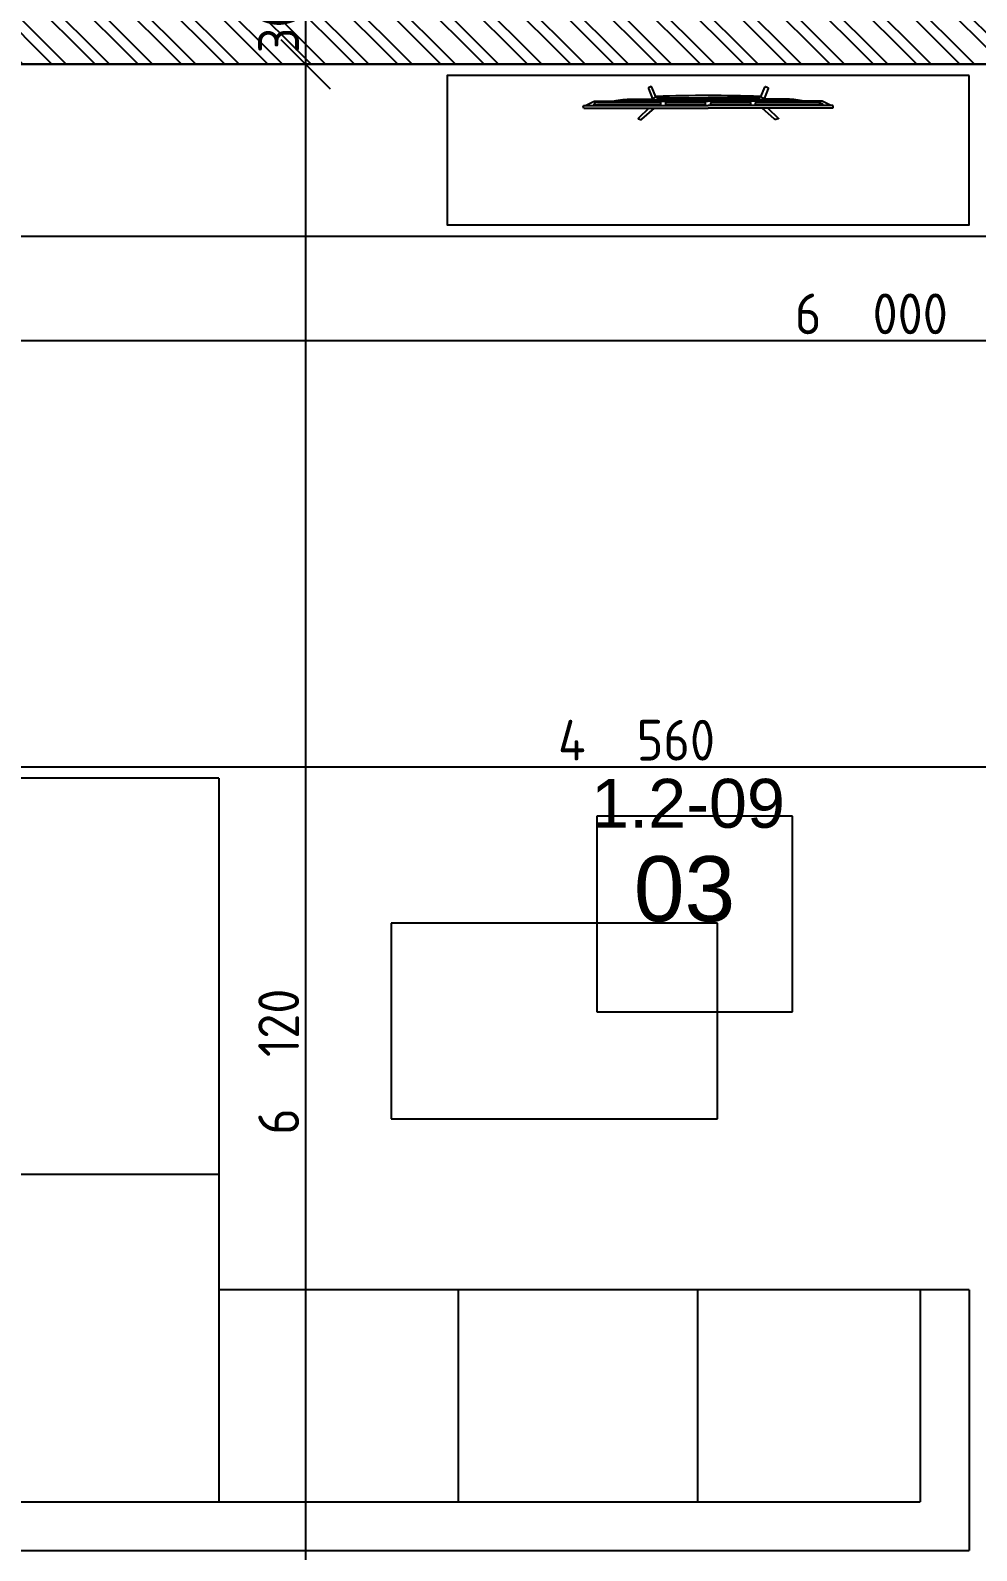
# Model space of a CAD drawing. Extents: x 4511820 to 5180432, y -1526536 to -944957.
# Drawn here: x 4981373 to 4984274, y -1330035 to -1325371 of the extents above; entities that cross this region are included whole.
import ezdxf

# ---------------------------------------------------------------- set-up
doc = ezdxf.new("R2010")
doc.units = 0
doc.header["$MEASUREMENT"] = 0
doc.layers.get('0').update_dxf_attribs({"linetype": 'CONTINUOUS'})
doc.layers.get('Defpoints').update_dxf_attribs({"color": 61, "linetype": 'CONTINUOUS'})
for name, color, linetype in [('KÓTY', 4, 'CONTINUOUS'), ('MÚRY', 1, 'CONTINUOUS'), ('Plochy', 41, 'CONTINUOUS'), ('POPIS', 7, 'CONTINUOUS'), ('ZARIADENIE', 47, 'CONTINUOUS'), ('ŠRAFY', 82, 'CONTINUOUS')]:
    doc.layers.add(name, color=color, linetype=linetype)
doc.styles.add('ARIAL', font='arial.ttf')
doc.styles.add('STYLE1', font='isocp.shx')
doc.dimstyles.new('STANDARD-50', dxfattribs={"dimtxt": 125, "dimasz": 150, "dimexe": 10, "dimexo": 200, "dimgap": 20, "dimtad": 1, "dimdsep": 46, "dimlunit": 6, "dimtxsty": 'STYLE1', "dimblk1": 'OBLIQUE', "dimblk2": 'OBLIQUE', "dimsah": 1, "dimcen": 2.5, "dimse1": 1, "dimse2": 1, "dimadec": 0, "dimazin": 0, "dimtfac": 1, "dimtmove": 1, "dimatfit": 3, "dimldrblk": 'OBLIQUE', "dimfxl": 1, "dimtolj": 1, "dimtzin": 0, "dimarcsym": 0})

# ---------------------------------------------------------------- blocks, each defined once
blk = doc.blocks.new('_OBLIQUE')
at = {"color": 0, "linetype": 'ByBlock'}
blk.add_line((-0.5, -0.5), (0.5, 0.5), dxfattribs=at)
blk = doc.blocks.new('*D22488')
at = {"layer": 'Defpoints', "color": 0}
for p in [(4979211, -1312385.2), (4977104.5, -1345195.2), (4982061, -1345195.2)]:
    blk.add_point(p, dxfattribs=at)
at = {"layer": 'KÓTY', "color": 0, "lineweight": -2}
blk.add_line((4977104.5, -1312385.2), (4977104.5, -1345195.2), dxfattribs=at)
at = {"layer": 'KÓTY', "color": 0, "linetype": 'ByBlock', "lineweight": -2, "xscale": 150, "yscale": 150, "zscale": 150}
for p, rotation in [((4977104.5, -1312385.2), 90), ((4977104.5, -1345195.2), 270)]:
    blk.add_blockref('_OBLIQUE', p, dxfattribs=dict(at, rotation=rotation))
at = {"layer": 'KÓTY', "color": 0, "insert": (4977022, -1328790.2), "char_height": 125, "attachment_point": 5, "rotation": 90, "style": 'STYLE1'}
blk.add_mtext('\\A1;32ﾠ810', dxfattribs=at)
blk = doc.blocks.new('sedacka roh')
at = {"layer": 'ZARIADENIE', "color": 30, "ltscale": 0.25}
for p, q in [((4397144.3, -1344644.9), (4397144.3, -1342275.4)), ((4397944.3, -1342275.4), (4397144.3, -1342275.4)), ((4397944.3, -1342275.4), (4397944.3, -1343844.9)), ((4397944.3, -1343491.4), (4397144.3, -1343491.4)), ((4397294.3, -1344494.9), (4397294.3, -1343491.4)), ((4400244.3, -1343844.9), (4397944.3, -1343844.9)), ((4397944.3, -1343844.9), (4397944.3, -1344494.9)), ((4398677.7, -1343844.9), (4398677.7, -1344494.9)), ((4399411, -1343844.9), (4399411, -1344494.9)), ((4400094.3, -1343844.9), (4400094.3, -1344494.9)), ((4400244.3, -1343844.9), (4400244.3, -1344644.9)), ((4397294.3, -1344494.9), (4400094.3, -1344494.9)), ((4397144.3, -1344644.9), (4400244.3, -1344644.9))]:
    blk.add_line(p, q, dxfattribs=at)
at = {"layer": 'ZARIADENIE', "color": 45, "ltscale": 0.25}
for p, q in [((4399702.3, -1342392.2), (4399102.3, -1342392.2)), ((4399102.3, -1342392.2), (4399102.3, -1342992.2)), ((4399702.3, -1342992.2), (4399702.3, -1342392.2)), ((4398472.5, -1342719.9), (4398472.5, -1343319.9)), ((4399472.5, -1342719.9), (4398472.5, -1342719.9)), ((4399472.5, -1343319.9), (4399472.5, -1342719.9)), ((4399102.3, -1342992.2), (4399702.3, -1342992.2)), ((4398472.5, -1343319.9), (4399472.5, -1343319.9))]:
    blk.add_line(p, q, dxfattribs=at)
blk = doc.blocks.new('Tv06_top_cad-block.com')
at = {"color": 0}
for points in [[(-161.1, -3.4), (-173.3, 26.2, 0.359324), (-175.3, 27.3, 0.097501), (-182.8, 24.2, 0.350578), (-183.5, 22.1), (-171.1, -10.4)], [(161.1, -3.4), (173.3, 26.2, -0.359324), (175.3, 27.3, -0.097501), (182.8, 24.2, -0.350578), (183.5, 22.1), (171.1, -10.4)], [(-381.9, -38.8, -0.13121), (-383.2, -32.7, -0.169032), (-383, -32.3), (-381.8, -31.1, -0.205713), (-381.3, -30.9), (-378.5, -30.9, 0.118206), (-376.2, -30.4), (-351.4, -18.4, -0.105648), (-345.8, -17), (0, -17)], [(-339.3, -21.2), (-339.3, -21.2, 0.099639), (-344.3, -22.2), (-349.2, -24.6, 0.215889), (-350.7, -26.3, 0.476075), (-349.4, -28, 0.244765)], [(-295.5, -17), (-282, -15, -0.02037), (-255.8, -12, -0.012056), (-227.2, -10.7), (-169.3, -10.7)], [(-182.5, -38.8), (-214.4, -69.1, 0.250582), (-215, -71, 0.266718), (-214.3, -71.9, 0.084688)], [(-214.3, -71.9), (-207.3, -73.1, 0.211205), (-203.3, -72.1), (-165.2, -38.8)], [(-181.8, -17), (-178.5, -14, -0.213415), (-177.3, -13.6), (0, -13.6)], [(-172.1, -13.6, -0.072098), (-159.2, -3, -0.121861), (-158.4, -2.8)], [(-170.1, -10.6, -0.053076), (-160.2, -2.9), (-158.4, -2.8)], [(-147.6, -13.6), (-147.6, -7.5, -0.414214), (-147.4, -7.3), (-146.5, -7.3, -0.414214), (-146.3, -7.5), (-146.3, -13.6)], [(-146.8, -28, 0.414214), (-145, -26.2), (-145, -23, 0.414214), (-146.8, -21.2)], [(-143.9, -13.6), (-143.9, -7.5, -0.414214), (-143.7, -7.3), (-142.7, -7.3, -0.414214), (-142.6, -7.5), (-142.6, -13.6)], [(-140.2, -13.6), (-140.2, -7.5, -0.414214), (-140, -7.3), (-139, -7.3, -0.414214), (-138.8, -7.5), (-138.8, -13.6)], [(-136.4, -13.6), (-136.4, -7.5, -0.414214), (-136.3, -7.3), (-135.3, -7.3, -0.414214), (-135.1, -7.5), (-135.1, -13.6)], [(-132.7, -13.6), (-132.7, -7.5, -0.414214), (-132.5, -7.3), (-131.6, -7.3, -0.414214), (-131.4, -7.5), (-131.4, -13.6)], [(-128.8, -28, -0.414214), (-130.6, -26.2), (-130.6, -23, -0.414214), (-128.8, -21.2)], [(-129, -13.6), (-129, -7.5, -0.414214), (-128.8, -7.3), (-127.9, -7.3, -0.414214), (-127.7, -7.5), (-127.7, -13.6)], [(-125.3, -13.6), (-125.3, -7.5, -0.414214), (-125.1, -7.3), (-124.1, -7.3, -0.414214), (-124, -7.5), (-124, -13.6)], [(-121.6, -13.6), (-121.6, -7.5, -0.414214), (-121.4, -7.3), (-120.4, -7.3, -0.414214), (-120.2, -7.5), (-120.2, -13.6)], [(-117.8, -13.6), (-117.8, -7.5, -0.414214), (-117.7, -7.3), (-116.7, -7.3, -0.414214), (-116.5, -7.5), (-116.5, -13.6)], [(-114.1, -13.6), (-114.1, -7.5, -0.414214), (-113.9, -7.3), (-113, -7.3, -0.414214), (-112.8, -7.5), (-112.8, -13.6)], [(-110.4, -13.6), (-110.4, -7.5, -0.414214), (-110.2, -7.3), (-109.3, -7.3, -0.414214), (-109.1, -7.5), (-109.1, -13.6)], [(-106.7, -13.6), (-106.7, -7.5, -0.414214), (-106.5, -7.3), (-105.5, -7.3, -0.414214), (-105.4, -7.5), (-105.4, -13.6)], [(-103, -13.6), (-103, -7.5, -0.414214), (-102.8, -7.3), (-101.8, -7.3, -0.414214), (-101.6, -7.5), (-101.6, -13.6)], [(-99.2, -13.6), (-99.2, -7.5, -0.414214), (-99.1, -7.3), (-98.1, -7.3, -0.414214), (-97.9, -7.5), (-97.9, -13.6)], [(-95.5, -13.6), (-95.5, -7.5, -0.414214), (-95.3, -7.3), (-94.4, -7.3, -0.414214), (-94.2, -7.5), (-94.2, -13.6)], [(-91.8, -13.6), (-91.8, -7.5, -0.414214), (-91.6, -7.3), (-90.7, -7.3, -0.414214), (-90.5, -7.5), (-90.5, -13.6)], [(-88.1, -13.6), (-88.1, -7.5, -0.414214), (-87.9, -7.3), (-86.9, -7.3, -0.414214), (-86.8, -7.5), (-86.8, -13.6)], [(-84.4, -13.6), (-84.4, -7.5, -0.414214), (-84.2, -7.3), (-83.2, -7.3, -0.414214), (-83, -7.5), (-83, -13.6)], [(-80.6, -13.6), (-80.6, -7.5, -0.414214), (-80.5, -7.3), (-79.5, -7.3, -0.414214), (-79.3, -7.5), (-79.3, -13.6)], [(-76.9, -13.6), (-76.9, -7.5, -0.414214), (-76.7, -7.3), (-75.8, -7.3, -0.414214), (-75.6, -7.5), (-75.6, -13.6)], [(-73.2, -13.6), (-73.2, -7.5, -0.414214), (-73, -7.3), (-72.1, -7.3, -0.414214), (-71.9, -7.5), (-71.9, -13.6)], [(-69.5, -13.6), (-69.5, -7.5, -0.414214), (-69.3, -7.3), (-68.3, -7.3, -0.414214), (-68.2, -7.5), (-68.2, -13.6)], [(-65.8, -13.6), (-65.8, -7.5, -0.414214), (-65.6, -7.3), (-64.6, -7.3, -0.414214), (-64.4, -7.5), (-64.4, -13.6)], [(-62, -13.6), (-62, -7.5, -0.414214), (-61.9, -7.3), (-60.9, -7.3, -0.414214), (-60.7, -7.5), (-60.7, -13.6)], [(-58.3, -13.6), (-58.3, -7.5, -0.414214), (-58.1, -7.3), (-57.2, -7.3, -0.414214), (-57, -7.5), (-57, -13.6)], [(-54.6, -13.6), (-54.6, -7.5, -0.414214), (-54.4, -7.3), (-53.5, -7.3, -0.414214), (-53.3, -7.5), (-53.3, -13.6)], [(-50.9, -13.6), (-50.9, -7.5, -0.414214), (-50.7, -7.3), (-49.7, -7.3, -0.414214), (-49.6, -7.5), (-49.6, -13.6)], [(-47.2, -13.6), (-47.2, -7.5, -0.414214), (-47, -7.3), (-46, -7.3, -0.414214), (-45.8, -7.5), (-45.8, -13.6)], [(-43.4, -13.6), (-43.4, -7.5, -0.414214), (-43.3, -7.3), (-42.3, -7.3, -0.414214), (-42.1, -7.5), (-42.1, -13.6)], [(-39.7, -13.6), (-39.7, -7.5, -0.414214), (-39.5, -7.3), (-38.6, -7.3, -0.414214), (-38.4, -7.5), (-38.4, -13.6)], [(-36, -13.6), (-36, -7.5, -0.414214), (-35.8, -7.3), (-34.9, -7.3, -0.414214), (-34.7, -7.5), (-34.7, -13.6)], [(-32.3, -13.6), (-32.3, -7.5, -0.414214), (-32.1, -7.3), (-31.1, -7.3, -0.414214), (-31, -7.5), (-31, -13.6)], [(-28.6, -13.6), (-28.6, -7.5, -0.414214), (-28.4, -7.3), (-27.4, -7.3, -0.414214), (-27.2, -7.5), (-27.2, -13.6)], [(-24.8, -13.6), (-24.8, -7.5, -0.414214), (-24.7, -7.3), (-23.7, -7.3, -0.414214), (-23.5, -7.5), (-23.5, -13.6)], [(-21.1, -13.6), (-21.1, -7.5, -0.414214), (-20.9, -7.3), (-20, -7.3, -0.414214), (-19.8, -7.5), (-19.8, -13.6)], [(-17.4, -13.6), (-17.4, -7.5, -0.414214), (-17.2, -7.3), (-16.3, -7.3, -0.414214), (-16.1, -7.5), (-16.1, -13.6)], [(-13.7, -13.6), (-13.7, -7.5, -0.414214), (-13.5, -7.3), (-12.5, -7.3, -0.414214), (-12.4, -7.5), (-12.4, -13.6)], [(-10, -13.6), (-10, -7.5, -0.414214), (-9.8, -7.3), (-8.8, -7.3, -0.414214), (-8.6, -7.5), (-8.6, -13.6)], [(-10, -28, 0.414214), (-8.2, -26.2), (-8.2, -23, 0.414214), (-10, -21.2)], [(-6.2, -13.6), (-6.2, -7.5, -0.414214), (-6.1, -7.3), (-5.1, -7.3, -0.414214), (-4.9, -7.5), (-4.9, -13.6)], [(-2.5, -13.6), (-2.5, -7.5, -0.414214), (-2.3, -7.3), (-1.4, -7.3, -0.414214), (-1.2, -7.5), (-1.2, -13.6)], [(181.8, -17), (178.5, -14, 0.213415), (177.3, -13.6), (0, -13.6)], [(381.9, -38.8, 0.13121), (383.2, -32.7, 0.169032), (383, -32.3), (381.8, -31.1, 0.205713), (381.3, -30.9), (378.5, -30.9, -0.118206), (376.2, -30.4), (351.4, -18.4, 0.105648), (345.8, -17), (0, -17)], [(2.5, -13.6), (2.5, -7.5, 0.414214), (2.3, -7.3), (1.4, -7.3, 0.414214), (1.2, -7.5), (1.2, -13.6)], [(6.2, -13.6), (6.2, -7.5, 0.414214), (6.1, -7.3), (5.1, -7.3, 0.414214), (4.9, -7.5), (4.9, -13.6)], [(10, -28, -0.414214), (8.2, -26.2), (8.2, -23, -0.414214), (10, -21.2)], [(10, -13.6), (10, -7.5, 0.414214), (9.8, -7.3), (8.8, -7.3, 0.414214), (8.6, -7.5), (8.6, -13.6)], [(13.7, -13.6), (13.7, -7.5, 0.414214), (13.5, -7.3), (12.5, -7.3, 0.414214), (12.4, -7.5), (12.4, -13.6)], [(17.4, -13.6), (17.4, -7.5, 0.414214), (17.2, -7.3), (16.3, -7.3, 0.414214), (16.1, -7.5), (16.1, -13.6)], [(21.1, -13.6), (21.1, -7.5, 0.414214), (20.9, -7.3), (20, -7.3, 0.414214), (19.8, -7.5), (19.8, -13.6)], [(24.8, -13.6), (24.8, -7.5, 0.414214), (24.7, -7.3), (23.7, -7.3, 0.414214), (23.5, -7.5), (23.5, -13.6)], [(28.6, -13.6), (28.6, -7.5, 0.414214), (28.4, -7.3), (27.4, -7.3, 0.414214), (27.2, -7.5), (27.2, -13.6)], [(32.3, -13.6), (32.3, -7.5, 0.414214), (32.1, -7.3), (31.1, -7.3, 0.414214), (31, -7.5), (31, -13.6)], [(36, -13.6), (36, -7.5, 0.414214), (35.8, -7.3), (34.9, -7.3, 0.414214), (34.7, -7.5), (34.7, -13.6)], [(39.7, -13.6), (39.7, -7.5, 0.414214), (39.5, -7.3), (38.6, -7.3, 0.414214), (38.4, -7.5), (38.4, -13.6)], [(43.4, -13.6), (43.4, -7.5, 0.414214), (43.3, -7.3), (42.3, -7.3, 0.414214), (42.1, -7.5), (42.1, -13.6)], [(47.2, -13.6), (47.2, -7.5, 0.414214), (47, -7.3), (46, -7.3, 0.414214), (45.8, -7.5), (45.8, -13.6)], [(50.9, -13.6), (50.9, -7.5, 0.414214), (50.7, -7.3), (49.7, -7.3, 0.414214), (49.6, -7.5), (49.6, -13.6)], [(54.6, -13.6), (54.6, -7.5, 0.414214), (54.4, -7.3), (53.5, -7.3, 0.414214), (53.3, -7.5), (53.3, -13.6)], [(58.3, -13.6), (58.3, -7.5, 0.414214), (58.1, -7.3), (57.2, -7.3, 0.414214), (57, -7.5), (57, -13.6)], [(62, -13.6), (62, -7.5, 0.414214), (61.9, -7.3), (60.9, -7.3, 0.414214), (60.7, -7.5), (60.7, -13.6)], [(65.8, -13.6), (65.8, -7.5, 0.414214), (65.6, -7.3), (64.6, -7.3, 0.414214), (64.4, -7.5), (64.4, -13.6)], [(69.5, -13.6), (69.5, -7.5, 0.414214), (69.3, -7.3), (68.3, -7.3, 0.414214), (68.2, -7.5), (68.2, -13.6)], [(73.2, -13.6), (73.2, -7.5, 0.414214), (73, -7.3), (72.1, -7.3, 0.414214), (71.9, -7.5), (71.9, -13.6)], [(76.9, -13.6), (76.9, -7.5, 0.414214), (76.7, -7.3), (75.8, -7.3, 0.414214), (75.6, -7.5), (75.6, -13.6)], [(80.6, -13.6), (80.6, -7.5, 0.414214), (80.5, -7.3), (79.5, -7.3, 0.414214), (79.3, -7.5), (79.3, -13.6)], [(84.4, -13.6), (84.4, -7.5, 0.414214), (84.2, -7.3), (83.2, -7.3, 0.414214), (83, -7.5), (83, -13.6)], [(88.1, -13.6), (88.1, -7.5, 0.414214), (87.9, -7.3), (86.9, -7.3, 0.414214), (86.8, -7.5), (86.8, -13.6)], [(91.8, -13.6), (91.8, -7.5, 0.414214), (91.6, -7.3), (90.7, -7.3, 0.414214), (90.5, -7.5), (90.5, -13.6)], [(95.5, -13.6), (95.5, -7.5, 0.414214), (95.3, -7.3), (94.4, -7.3, 0.414214), (94.2, -7.5), (94.2, -13.6)], [(99.2, -13.6), (99.2, -7.5, 0.414214), (99.1, -7.3), (98.1, -7.3, 0.414214), (97.9, -7.5), (97.9, -13.6)], [(103, -13.6), (103, -7.5, 0.414214), (102.8, -7.3), (101.8, -7.3, 0.414214), (101.6, -7.5), (101.6, -13.6)], [(106.7, -13.6), (106.7, -7.5, 0.414214), (106.5, -7.3), (105.5, -7.3, 0.414214), (105.4, -7.5), (105.4, -13.6)], [(110.4, -13.6), (110.4, -7.5, 0.414214), (110.2, -7.3), (109.3, -7.3, 0.414214), (109.1, -7.5), (109.1, -13.6)], [(114.1, -13.6), (114.1, -7.5, 0.414214), (113.9, -7.3), (113, -7.3, 0.414214), (112.8, -7.5), (112.8, -13.6)], [(117.8, -13.6), (117.8, -7.5, 0.414214), (117.7, -7.3), (116.7, -7.3, 0.414214), (116.5, -7.5), (116.5, -13.6)], [(121.6, -13.6), (121.6, -7.5, 0.414214), (121.4, -7.3), (120.4, -7.3, 0.414214), (120.2, -7.5), (120.2, -13.6)], [(125.3, -13.6), (125.3, -7.5, 0.414214), (125.1, -7.3), (124.1, -7.3, 0.414214), (124, -7.5), (124, -13.6)], [(129, -13.6), (129, -7.5, 0.414214), (128.8, -7.3), (127.9, -7.3, 0.414214), (127.7, -7.5), (127.7, -13.6)], [(128.8, -28, 0.414214), (130.6, -26.2), (130.6, -23, 0.414214), (128.8, -21.2)], [(132.7, -13.6), (132.7, -7.5, 0.414214), (132.5, -7.3), (131.6, -7.3, 0.414214), (131.4, -7.5), (131.4, -13.6)], [(136.4, -13.6), (136.4, -7.5, 0.414214), (136.3, -7.3), (135.3, -7.3, 0.414214), (135.1, -7.5), (135.1, -13.6)], [(140.2, -13.6), (140.2, -7.5, 0.414214), (140, -7.3), (139, -7.3, 0.414214), (138.8, -7.5), (138.8, -13.6)], [(143.9, -13.6), (143.9, -7.5, 0.414214), (143.7, -7.3), (142.7, -7.3, 0.414214), (142.6, -7.5), (142.6, -13.6)], [(146.8, -28, -0.414214), (145, -26.2), (145, -23, -0.414214), (146.8, -21.2)], [(147.6, -13.6), (147.6, -7.5, 0.414214), (147.4, -7.3), (146.5, -7.3, 0.414214), (146.3, -7.5), (146.3, -13.6)], [(172.1, -13.6, 0.072098), (159.2, -3, 0.121861), (158.4, -2.8)], [(170.1, -10.6, 0.053076), (160.2, -2.9), (158.4, -2.8)], [(214.3, -71.9), (207.3, -73.1, -0.211205), (203.3, -72.1), (165.2, -38.8)], [(295.5, -17), (282, -15, 0.02037), (255.8, -12, 0.012056), (227.2, -10.7), (169.3, -10.7)], [(182.5, -38.8), (214.4, -69.1, -0.250582), (215, -71, -0.266718), (214.3, -71.9, -0.084688)], [(339.3, -21.2), (339.3, -21.2, -0.099639), (344.3, -22.2), (349.2, -24.6, -0.215889), (350.7, -26.3, -0.476075), (349.4, -28, -0.244765)]]:
    blk.add_lwpolyline(points, format="xyb", dxfattribs=at)
for points in [[(-381.9, -38.8), (0, -38.8)], [(-378.5, -30.9), (0, -30.9)], [(-349.4, -28), (-146.8, -28)], [(-339.3, -21.2), (-146.8, -21.2)], [(-158.6, -6.5), (0, -6.5)], [(-128.8, -21.2), (-10, -21.2)], [(-128.8, -28), (-10, -28)], [(158.6, -6.5), (0, -6.5)], [(378.5, -30.9), (0, -30.9)], [(381.9, -38.8), (0, -38.8)], [(128.8, -21.2), (10, -21.2)], [(128.8, -28), (10, -28)], [(339.3, -21.2), (146.8, -21.2)], [(349.4, -28), (146.8, -28)]]:
    blk.add_lwpolyline(points, dxfattribs=at)
for centre, radius, start, end in [((0, -4564), 4564, 90, 91.9893), ((0, -4564), 4564, 88.0107, 90), ((-170.5, -10.1), 0.6, 200.9784, 314.0295), ((170.5, -10.1), 0.6, 225.9705, 339.0216)]:
    blk.add_arc(centre, radius, start, end, dxfattribs=at)
blk = doc.blocks.new('TV')
at = {"layer": 'ZARIADENIE', "color": 8}
blk.add_blockref('Tv06_top_cad-block.com', (4448198.7, -1316337.8), dxfattribs=at)
blk = doc.blocks.new('*D22591')
at = {"layer": 'Defpoints', "color": 0}
for p in [(4980951, -1325175.2), (4980951, -1325475.2), (4982216.5, -1325475.2)]:
    blk.add_point(p, dxfattribs=at)
at = {"layer": 'KÓTY', "color": 0, "lineweight": -2}
blk.add_line((4982216.5, -1325175.2), (4982216.5, -1325475.2), dxfattribs=at)
at = {"layer": 'KÓTY', "color": 0, "linetype": 'ByBlock', "lineweight": -2, "xscale": 150, "yscale": 150, "zscale": 150}
for p, rotation in [((4982216.5, -1325175.2), 90), ((4982216.5, -1325475.2), 270)]:
    blk.add_blockref('_OBLIQUE', p, dxfattribs=dict(at, rotation=rotation))
at = {"layer": 'KÓTY', "color": 0, "insert": (4982134, -1325325.2), "char_height": 125, "attachment_point": 5, "rotation": 90, "style": 'STYLE1'}
blk.add_mtext('\\A1;300', dxfattribs=at)
blk = doc.blocks.new('*D22592')
at = {"layer": 'Defpoints', "color": 0}
for p in [(4980951, -1325475.2), (4980951, -1331595.2), (4982216.5, -1331595.2)]:
    blk.add_point(p, dxfattribs=at)
at = {"layer": 'KÓTY', "color": 0, "lineweight": -2}
blk.add_line((4982216.5, -1325475.2), (4982216.5, -1331595.2), dxfattribs=at)
at = {"layer": 'KÓTY', "color": 0, "linetype": 'ByBlock', "lineweight": -2, "xscale": 150, "yscale": 150, "zscale": 150}
for p, rotation in [((4982216.5, -1325475.2), 90), ((4982216.5, -1331595.2), 270)]:
    blk.add_blockref('_OBLIQUE', p, dxfattribs=dict(at, rotation=rotation))
at = {"layer": 'KÓTY', "color": 0, "insert": (4982134, -1328535.2), "char_height": 125, "attachment_point": 5, "rotation": 90, "style": 'STYLE1'}
blk.add_mtext('\\A1;6ﾠ120', dxfattribs=at)
blk = doc.blocks.new('*D22668')
at = {"layer": 'Defpoints', "color": 0}
for p in [(4980951, -1326093.7), (4986951, -1326093.7), (4980951, -1326323.5)]:
    blk.add_point(p, dxfattribs=at)
at = {"layer": 'KÓTY', "color": 0, "lineweight": -2}
blk.add_line((4986951, -1326323.5), (4980951, -1326323.5), dxfattribs=at)
at = {"layer": 'KÓTY', "color": 0, "linetype": 'ByBlock', "lineweight": -2, "xscale": 150, "yscale": 150, "zscale": 150, "rotation": 180}
blk.add_blockref('_OBLIQUE', (4980951, -1326323.5), dxfattribs=at)
at = {"layer": 'KÓTY', "color": 0, "linetype": 'ByBlock', "lineweight": -2, "xscale": 150, "yscale": 150, "zscale": 150}
blk.add_blockref('_OBLIQUE', (4986951, -1326323.5), dxfattribs=at)
at = {"layer": 'KÓTY', "color": 0, "insert": (4983951, -1326241), "char_height": 125, "attachment_point": 5, "style": 'STYLE1'}
blk.add_mtext('\\A1;6ﾠ000', dxfattribs=at)
blk = doc.blocks.new('*D22674')
at = {"layer": 'Defpoints', "color": 0}
for p in [(4980951, -1327631.5), (4980951, -1328094.2), (4985511, -1328094.2)]:
    blk.add_point(p, dxfattribs=at)
at = {"layer": 'KÓTY', "color": 0, "lineweight": -2}
blk.add_line((4985511, -1327631.5), (4980951, -1327631.5), dxfattribs=at)
at = {"layer": 'KÓTY', "color": 0, "linetype": 'ByBlock', "lineweight": -2, "xscale": 150, "yscale": 150, "zscale": 150, "rotation": 180}
blk.add_blockref('_OBLIQUE', (4980951, -1327631.5), dxfattribs=at)
at = {"layer": 'KÓTY', "color": 0, "linetype": 'ByBlock', "lineweight": -2, "xscale": 150, "yscale": 150, "zscale": 150}
blk.add_blockref('_OBLIQUE', (4985511, -1327631.5), dxfattribs=at)
at = {"layer": 'KÓTY', "color": 0, "insert": (4983231, -1327549), "char_height": 125, "attachment_point": 5, "style": 'STYLE1'}
blk.add_mtext('\\A1;4ﾠ560', dxfattribs=at)
blk = doc.blocks.new('*D22698')
at = {"layer": 'Defpoints', "color": 0}
for p in [(4980951, -1325407.7), (4988711, -1325407.7), (4988711, -1326002.5)]:
    blk.add_point(p, dxfattribs=at)
at = {"layer": 'KÓTY', "color": 0, "lineweight": -2}
blk.add_line((4980951, -1326002.5), (4988711, -1326002.5), dxfattribs=at)
at = {"layer": 'KÓTY', "color": 0, "linetype": 'ByBlock', "lineweight": -2, "xscale": 150, "yscale": 150, "zscale": 150, "rotation": 180}
blk.add_blockref('_OBLIQUE', (4980951, -1326002.5), dxfattribs=at)
at = {"layer": 'KÓTY', "color": 0, "linetype": 'ByBlock', "lineweight": -2, "xscale": 150, "yscale": 150, "zscale": 150}
blk.add_blockref('_OBLIQUE', (4988711, -1326002.5), dxfattribs=at)
at = {"layer": 'KÓTY', "color": 0, "insert": (4984831, -1325920), "char_height": 125, "attachment_point": 5, "style": 'STYLE1'}
blk.add_mtext('\\A1;7ﾠ760', dxfattribs=at)

msp = doc.modelspace()

# ---------------------------------------------------------------- hatches: boundary and pattern name
at = {"layer": 'ŠRAFY'}
h = msp.add_hatch(dxfattribs=at)
h.set_pattern_fill('ANSI32', color=256, scale=250, angle=90)
h.paths.add_polyline_path([(4986836, -1325175.191), (4980951, -1325175.191), (4980951, -1325475.191), (4986951, -1325475.191), (4986951, -1325175.191)])

# ---------------------------------------------------------------- linework, layer by layer
at = {"layer": 'MÚRY'}
msp.add_line((4986951, -1325475.191), (4980951, -1325475.191), dxfattribs=at)
at = {"layer": 'Plochy'}
msp.add_lwpolyline([(4980951, -1325475.191), (4986951, -1325475.191), (4986951, -1327980.191), (4985511, -1327980.191), (4985511, -1328095.191), (4986211, -1328095.191), (4986211, -1330995.191), (4985096, -1330995.191), (4985096, -1331595.191), (4980951, -1331595.191)], close=True, dxfattribs=at)
at = {"layer": 'ZARIADENIE', "color": 45, "ltscale": 0.25}
msp.add_lwpolyline([(4984251, -1325510.191), (4982651, -1325510.191), (4982651, -1325967.959), (4984251, -1325967.959)], close=True, dxfattribs=at)

# ---------------------------------------------------------------- block references
at = {"layer": 'Plochy', "color": 2}
msp.add_blockref('TV', (535252.282, -9233.532), dxfattribs=at)
at = {"layer": 'ZARIADENIE'}
msp.add_blockref('sedacka roh', (584006.679, 14609.741), dxfattribs=at)

# ---------------------------------------------------------------- texts
at = {"layer": 'POPIS', "lineweight": 40, "ltscale": 0.25, "style": 'ARIAL'}
for s, height, p in [('1.2-09', 150, (4983091.911, -1327817.579)), ('03', 200, (4983222.811, -1328104.77))]:
    msp.add_text(s, height=height, dxfattribs=at).set_placement(p)

# ---------------------------------------------------------------- dimensions: what is measured, and where the dimension line sits
at = {"layer": 'KÓTY'}
for base, p1, p2, picture, middle in [((4977104.5, -1345195.191), (4979211, -1312385.191), (4982061, -1345195.191), '*D22488', (4977021.957, -1328790.191)), ((4982216.5, -1325475.191), (4980951, -1325175.191), (4980951, -1325475.191), '*D22591', (4982134, -1325325.191)), ((4982216.5, -1331595.191), (4980951, -1325475.191), (4980951, -1331595.191), '*D22592', (4982133.957, -1328535.191))]:
    dim = msp.add_linear_dim(base=base, p1=p1, p2=p2, angle=90, dimstyle='STANDARD-50', dxfattribs=at)
    dim.commit()
    dim.dimension.update_dxf_attribs({"geometry": picture, "text_midpoint": middle})
for base, p1, p2, picture, middle in [((4988711, -1326002.5), (4980951, -1325407.691), (4988711, -1325407.691), '*D22698', (4984831, -1325919.957)), ((4980951, -1326323.5), (4986951, -1326093.691), (4980951, -1326093.691), '*D22668', (4983951, -1326240.957)), ((4980951, -1327631.5), (4985511, -1328094.191), (4980951, -1328094.191), '*D22674', (4983231, -1327548.957))]:
    dim = msp.add_linear_dim(base=base, p1=p1, p2=p2, dimstyle='STANDARD-50', dxfattribs=at)
    dim.commit()
    dim.dimension.update_dxf_attribs({"geometry": picture, "text_midpoint": middle})

doc.saveas('drawing.dxf')
